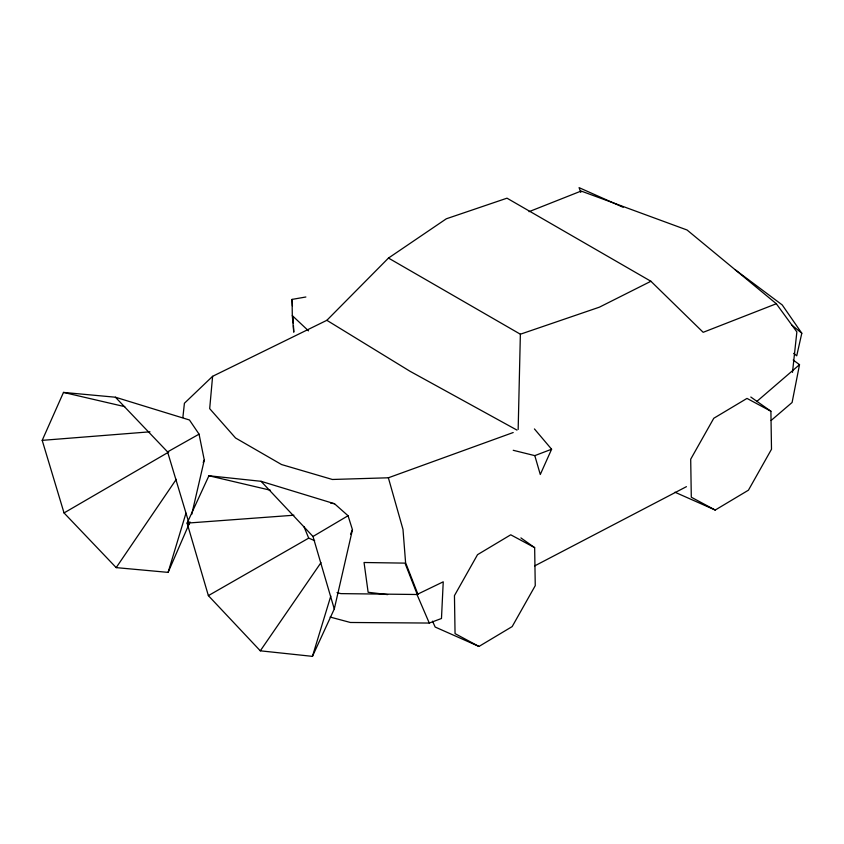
<?xml version="1.0" encoding="UTF-8"?>
<svg xmlns="http://www.w3.org/2000/svg" width="844" height="844" viewBox="0 0 844 844"><rect width="100%" height="100%" fill="white"/><g stroke="black" fill="none" stroke-linecap="round" stroke-linejoin="round"><path stroke-width="1.27" d="M518.163 429.438L520.368 334.213L388.472 258.064L326.86 320.309L212.604 376.318L184.414 403.253L182.863 417.558M212.604 376.318L209.681 408.644L235.539 437.983L281.548 464.548L332.367 479.476L388.367 477.788L513.194 432.529M792.495 372.373L796.863 331.903L776.322 303.745L687.058 230.001L581.136 191.06L529.009 211.686M793.202 360.04L799.521 364.661L792.094 402.482L771.131 420.46M735.303 269.837L782.219 304.927L801.8 333.232L796.725 355.809L793.687 353.372M334.287 608.988L352.454 529.726L348.055 515.737L334.519 503.741L261.06 481.302L208.911 475.763L187.094 523.122L208.373 595.632L260.3 650.819L312.449 656.358L334.287 608.988L312.997 536.478L261.06 481.302M191.736 514.355L204.29 460.086L199.057 434.164L189.446 419.985L115.417 397.218L63.49 392.418L42.2 440.357L64.038 512.93L116.187 567.622L168.114 572.38L189.984 521.93M168.114 572.38L185.965 513.152M312.449 656.358L330.806 596.043M350.566 534.189L352.454 529.726M534.431 428.942L551.607 449.23L540.287 474.497L534.801 455.633L513.226 450.295M203.193 462.417L204.29 460.086M116.187 567.622L176.269 479.339M260.3 650.819L320.973 562.653M756.646 401.596L799.521 364.661M388.472 258.064L446.339 218.786L507.001 198.182L650.914 281.274L703.179 332.314L776.322 303.745M432.518 621.184L435.166 627.039L478.959 646.451L512.181 626.575L535.254 585.652L534.653 547.64L520.906 537.913M674.968 492.221L715.216 510.05L748.438 490.185L771.5 449.251L770.899 411.239L750.801 397.028M312.997 536.478L348.055 515.737M64.038 512.93L168.673 452.089M208.373 595.632L308.693 538.134L314.654 540.635M115.417 397.218L167.576 451.899L199.057 434.164M534.706 565.891L686.446 486.661M650.914 281.274L599.419 307.163L520.368 334.213M337.062 592.562L340.797 593.617L416.989 594.503L443.237 581.811L441.475 618.494L429.279 623.051L350.387 622.482L330.088 617.048M534.801 455.633L551.607 449.23M293.438 325.615L293.775 332.177L292.298 315.624L292.077 299.398L305.876 296.993M42.2 440.357L149.979 431.811M187.094 523.122L293.902 515.22M387.607 594.609L368.132 592.277L364.049 562.505L405.004 563.127L417.337 594.682M330.648 503.119L334.519 503.741M63.49 392.418L124.764 406.65M208.911 475.763L270.344 490.206M623.167 207.297L579.079 187.642L580.799 192.411M770.899 411.239L746.993 398.41L713.771 418.276L690.698 459.21L691.299 497.221L715.216 510.05M534.653 547.64L510.736 534.801L477.525 554.677L454.452 595.611L455.053 633.622L478.959 646.451M516.982 430.102L410.015 371.276L326.86 320.309M791.714 324.961L801.8 333.232M292.298 315.624L308.514 330.869M416.989 594.503L429.279 623.051M303.903 526.487L308.693 538.134M418.002 594.471L405.595 562.695L402.989 529.41L388.367 477.788M167.576 451.899L189.394 524.451M292.077 299.398L292.414 305.95M292.963 316.437L293.301 322.999"/></g></svg>
